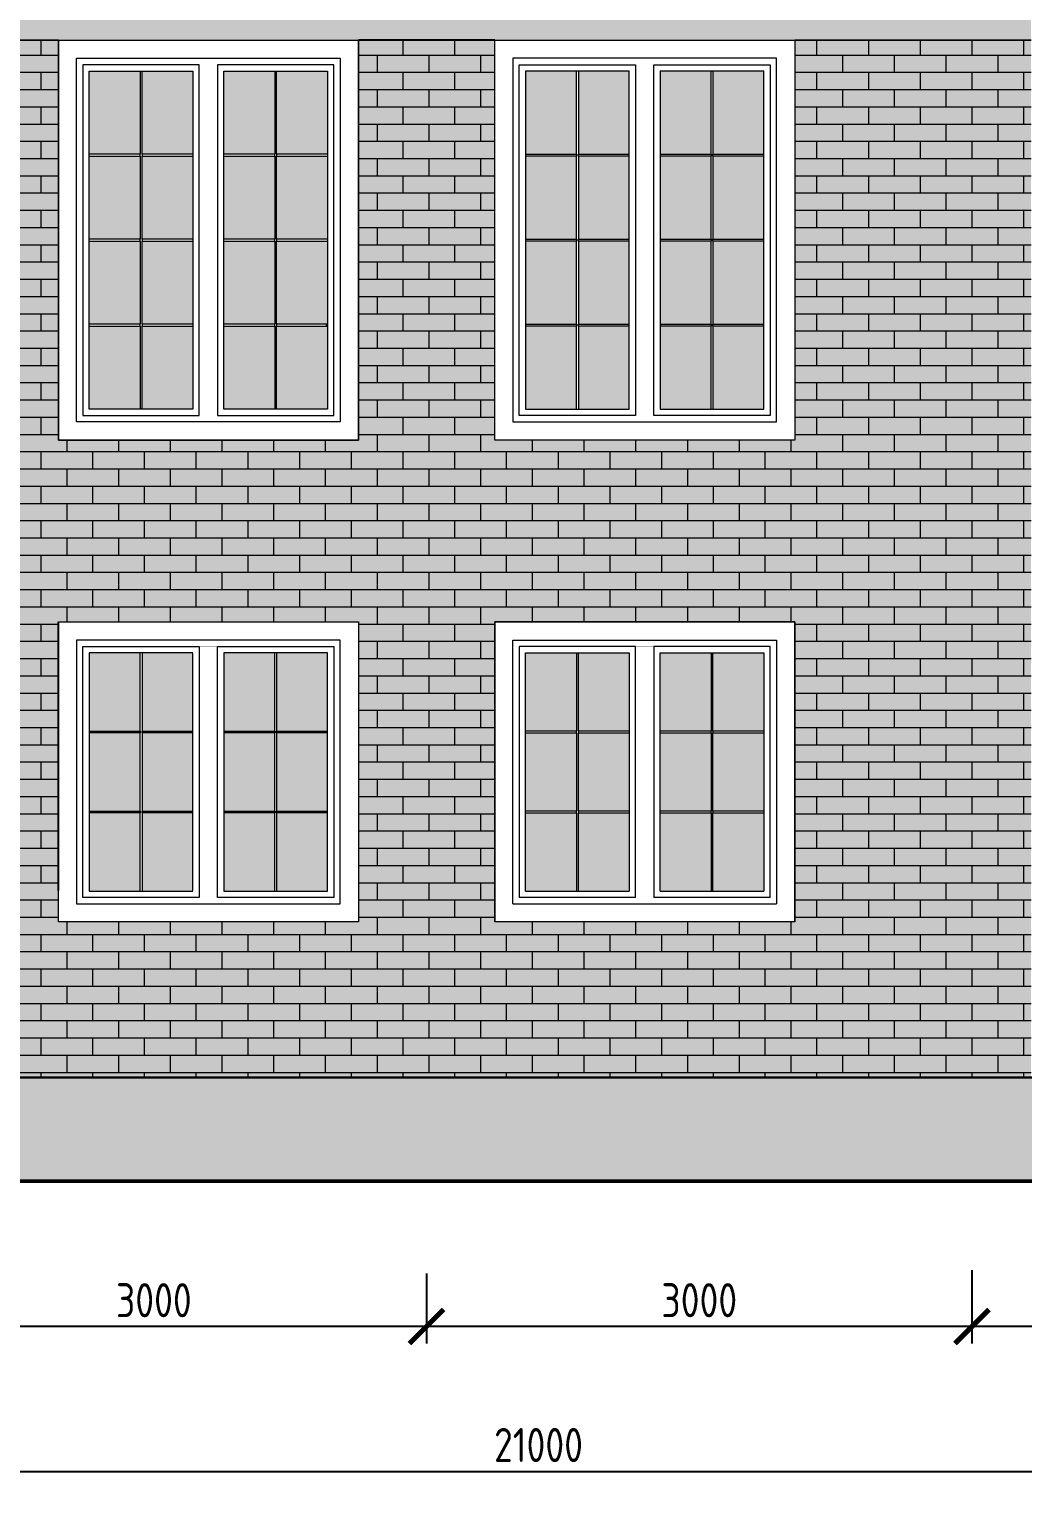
# Model space of a CAD drawing. Header units: millimetres. Extents: x -56498 to 234605, y -296269 to -29969.
# Drawn here: x 212299 to 217763, y -197320 to -189282 of the extents above; entities that cross this region are included whole.
import ezdxf

# ---------------------------------------------------------------- set-up
doc = ezdxf.new("R2010")
doc.units = ezdxf.units.MM
doc.header["$LTSCALE"] = 100
doc.header["$PDMODE"] = 35
for name, color, linetype, lineweight in [('0.3', 7, 'Continuous', 30), ('0.5', 7, 'Continuous', 50), ('Розміри 0.09', 5, 'Continuous', 9), ('Тонкі 0.18', 142, 'Continuous', 18), ('Штрихування 0.09', 253, 'Continuous', 9)]:
    doc.layers.add(name, color=color, linetype=linetype, lineweight=lineweight)
doc.styles.add('GOST 2.304', font='CS_Gost2304.shx')
doc.dimstyles.new('SPDS', dxfattribs={"dimscale": 100, "dimtxt": 2.5, "dimasz": 2.5, "dimexe": 1.25, "dimexo": 0.625, "dimtad": 1, "dimrnd": 0.001, "dimtxsty": 'GOST 2.304', "dimblk": 'ARCHTICK', "dimcen": 2.5, "dimdle": 2, "dimadec": 0, "dimazin": 2, "dimtfac": 0.75, "dimtmove": 1, "dimatfit": 3, "dimfxl": 0, "dimtolj": 1, "dimarcsym": 0})

# ---------------------------------------------------------------- blocks, each defined once
blk = doc.blocks.new('_ArchTick')
at = {"color": 0, "linetype": 'ByBlock', "const_width": 0.15}
blk.add_lwpolyline([(-0.5, -0.5), (0.5, 0.5)], dxfattribs=at)
blk = doc.blocks.new('*D323')
at = {"layer": 'Defpoints', "color": 0, "transparency": 16777216}
for p in [(223884.2, -195860.6), (217484.2, -196059.8), (217484.2, -196416.6)]:
    blk.add_point(p, dxfattribs=at)
at = {"layer": 'Розміри 0.09', "color": 0, "lineweight": -2, "transparency": 16777216}
for p, q in [((223884.2, -195907.5), (223884.2, -196510.3)), ((217484.2, -196106.7), (217484.2, -196510.3)), ((224034.2, -196416.6), (217334.2, -196416.6))]:
    blk.add_line(p, q, dxfattribs=at)
at = {"layer": 'Розміри 0.09', "color": 0, "lineweight": -2, "transparency": 16777216, "xscale": 187.5, "yscale": 187.5, "zscale": 187.5, "rotation": 180}
blk.add_blockref('_ArchTick', (217484.2, -196416.6), dxfattribs=at)
at = {"layer": 'Розміри 0.09', "color": 0, "lineweight": -2, "transparency": 16777216, "xscale": 187.5, "yscale": 187.5, "zscale": 187.5}
blk.add_blockref('_ArchTick', (223884.2, -196416.6), dxfattribs=at)
at = {"layer": 'Розміри 0.09', "color": 0, "transparency": 16777216, "insert": (220684.2, -196270.5), "char_height": 187.5, "attachment_point": 5, "style": 'GOST 2.304'}
blk.add_mtext('\\A1;6400', dxfattribs=at)
blk = doc.blocks.new('*D324')
at = {"layer": 'Defpoints', "color": 0, "transparency": 16777216}
for p in [(217484.2, -196059.8), (214484.2, -196078.8), (214484.2, -196416.6)]:
    blk.add_point(p, dxfattribs=at)
at = {"layer": 'Розміри 0.09', "color": 0, "lineweight": -2, "transparency": 16777216}
for p, q in [((214484.2, -196125.7), (214484.2, -196510.3)), ((217484.2, -196106.7), (217484.2, -196510.3)), ((217634.2, -196416.6), (214334.2, -196416.6))]:
    blk.add_line(p, q, dxfattribs=at)
at = {"layer": 'Розміри 0.09', "color": 0, "lineweight": -2, "transparency": 16777216, "xscale": 187.5, "yscale": 187.5, "zscale": 187.5, "rotation": 180}
blk.add_blockref('_ArchTick', (214484.2, -196416.6), dxfattribs=at)
at = {"layer": 'Розміри 0.09', "color": 0, "lineweight": -2, "transparency": 16777216, "xscale": 187.5, "yscale": 187.5, "zscale": 187.5}
blk.add_blockref('_ArchTick', (217484.2, -196416.6), dxfattribs=at)
at = {"layer": 'Розміри 0.09', "color": 0, "transparency": 16777216, "insert": (215984.2, -196272.1), "char_height": 187.5, "attachment_point": 5, "style": 'GOST 2.304'}
blk.add_mtext('\\A1;3000', dxfattribs=at)
blk = doc.blocks.new('*D325')
at = {"layer": 'Defpoints', "color": 0, "transparency": 16777216}
for p in [(211484.2, -196059.8), (214484.2, -196078.8), (211484.2, -196416.6)]:
    blk.add_point(p, dxfattribs=at)
at = {"layer": 'Розміри 0.09', "color": 0, "lineweight": -2, "transparency": 16777216}
for p, q in [((211484.2, -196106.7), (211484.2, -196510.3)), ((214484.2, -196125.7), (214484.2, -196510.3)), ((214634.2, -196416.6), (211334.2, -196416.6))]:
    blk.add_line(p, q, dxfattribs=at)
at = {"layer": 'Розміри 0.09', "color": 0, "lineweight": -2, "transparency": 16777216, "xscale": 187.5, "yscale": 187.5, "zscale": 187.5, "rotation": 180}
blk.add_blockref('_ArchTick', (211484.2, -196416.6), dxfattribs=at)
at = {"layer": 'Розміри 0.09', "color": 0, "lineweight": -2, "transparency": 16777216, "xscale": 187.5, "yscale": 187.5, "zscale": 187.5}
blk.add_blockref('_ArchTick', (214484.2, -196416.6), dxfattribs=at)
at = {"layer": 'Розміри 0.09', "color": 0, "transparency": 16777216, "insert": (212984.2, -196272.1), "char_height": 187.5, "attachment_point": 5, "style": 'GOST 2.304'}
blk.add_mtext('\\A1;3000', dxfattribs=at)
blk = doc.blocks.new('*D328')
at = {"layer": 'Defpoints', "color": 0, "transparency": 16777216}
for p in [(203984.2, -196416.6), (224984.2, -196416.6), (203984.2, -197216.6)]:
    blk.add_point(p, dxfattribs=at)
at = {"layer": 'Розміри 0.09', "color": 0, "lineweight": -2, "transparency": 16777216}
for p, q in [((203984.2, -196463.5), (203984.2, -197310.3)), ((224984.2, -196463.5), (224984.2, -197310.3)), ((225134.2, -197216.6), (203834.2, -197216.6))]:
    blk.add_line(p, q, dxfattribs=at)
at = {"layer": 'Розміри 0.09', "color": 0, "lineweight": -2, "transparency": 16777216, "xscale": 187.5, "yscale": 187.5, "zscale": 187.5, "rotation": 180}
blk.add_blockref('_ArchTick', (203984.2, -197216.6), dxfattribs=at)
at = {"layer": 'Розміри 0.09', "color": 0, "lineweight": -2, "transparency": 16777216, "xscale": 187.5, "yscale": 187.5, "zscale": 187.5}
blk.add_blockref('_ArchTick', (224984.2, -197216.6), dxfattribs=at)
at = {"layer": 'Розміри 0.09', "color": 0, "transparency": 16777216, "insert": (215100, -197068.7), "char_height": 187.5, "attachment_point": 5, "style": 'GOST 2.304'}
blk.add_mtext('\\A1;21000', dxfattribs=at)

msp = doc.modelspace()

# ---------------------------------------------------------------- hatches: boundary and pattern name
at = {"layer": 'Тонкі 0.18', "ltscale": 0.75, "true_color": 0xf4ebd8}
h = msp.add_hatch(color=254, dxfattribs=at)
h.paths.add_polyline_path([(217689.124, -188401.829), (217364.445, -188766.652), (217689.124, -189131.4)])
h.paths.add_polyline_path([(217608.836, -188311.636), (216959.478, -188311.636), (217284.157, -188676.384)])
h.paths.add_polyline_path([(216879.115, -188401.829), (216879.115, -189131.4), (217203.794, -188766.652)])
h.paths.add_polyline_path([(217284.157, -188856.845), (216959.478, -189221.593), (217608.836, -189221.593)])
h.paths.add_polyline_path([(216759.133, -188311.636), (216029.111, -188311.636), (216029.111, -189221.593), (216759.133, -189221.593)])
h.paths.add_polyline_path([(215909.129, -188391.024), (215475.799, -188766.652), (215909.129, -189142.205)])
h.paths.add_polyline_path([(215384.18, -188846.04), (214950.775, -189221.593), (215817.511, -189221.593)])
h.paths.add_polyline_path([(214859.156, -188391.024), (214859.156, -189142.205), (215292.562, -188766.652)])
h.paths.add_polyline_path([(215817.511, -188311.636), (214950.775, -188311.636), (215384.18, -188687.189)])
h.paths.add_polyline_path([(214739.174, -188311.636), (214229.158, -188311.636), (214229.158, -189221.593), (214739.174, -189221.593)])
h.paths.add_polyline_path([(214109.176, -188391.024), (213675.77, -188766.652), (214109.176, -189142.205)])
h.paths.add_polyline_path([(214017.557, -188311.636), (213150.746, -188311.636), (213584.152, -188687.189)])
h.paths.add_polyline_path([(213492.533, -188766.652), (213059.127, -188391.024), (213059.127, -189142.205)])
h.paths.add_polyline_path([(213584.152, -188846.04), (213150.746, -189221.593), (214017.557, -189221.593)])
h.paths.add_polyline_path([(212939.146, -188311.636), (212209.124, -188311.636), (212209.124, -189221.593), (212939.146, -189221.593)])
h.paths.add_polyline_path([(212089.142, -188401.829), (211764.463, -188766.652), (212089.142, -189131.4)])
h.paths.add_polyline_path([(212008.854, -188311.636), (211359.496, -188311.636), (211684.175, -188676.384)])
h.paths.add_polyline_path([(211279.133, -188401.829), (211279.133, -189131.4), (211603.812, -188766.652)])
h.paths.add_polyline_path([(211684.175, -188856.845), (211359.496, -189221.593), (212008.854, -189221.593)])
h.paths.add_polyline_path([(214859.156, -189341.65), (214109.176, -189341.65), (214109.176, -190441.634), (214859.156, -190441.634)])
h.paths.add_polyline_path([(214859.156, -190441.634), (214109.176, -190441.634), (214109.176, -191541.619), (212459.143, -191541.619), (212459.143, -190441.634), (211159.151, -190441.634), (211159.151, -193366.634), (212459.143, -193366.634), (212459.143, -192541.618), (214109.176, -192541.618), (214109.176, -193366.634), (214859.156, -193366.634), (214859.156, -192541.618), (216509.114, -192541.618), (216509.114, -193366.634), (217809.181, -193366.634), (217809.181, -190441.634), (216509.114, -190441.634), (216509.114, -191541.619), (214859.156, -191541.619)])
h.paths.add_polyline_path([(217809.181, -189341.65), (216509.114, -189341.65), (216509.114, -190441.634), (217809.181, -190441.634)])
h.paths.add_polyline_path([(212459.143, -189341.65), (211159.151, -189341.65), (211159.151, -190441.634), (212459.143, -190441.634)])
h.paths.add_polyline_path([(217809.181, -193366.634), (216509.114, -193366.634), (216509.114, -194191.651), (214859.156, -194191.651), (214859.156, -193366.634), (214109.176, -193366.634), (214109.176, -194191.576), (214109.176, -194191.651), (212459.143, -194191.651), (212459.143, -193366.634), (211159.151, -193366.634), (211159.151, -195046.592), (217809.181, -195046.592)])
at = {"layer": 'Штрихування 0.09', "true_color": 0xa64517}
h = msp.add_hatch(color=34, dxfattribs=at)
h.paths.add_polyline_path([(214229.158, -188311.636), (214109.176, -188311.636), (214109.176, -189221.593), (214229.158, -189221.593)])
h.paths.add_polyline_path([(215909.129, -188391.024), (215909.129, -188311.636), (215817.511, -188311.636), (215384.18, -188687.189), (214950.775, -188311.636), (214859.156, -188311.636), (214859.156, -188391.024), (215292.562, -188766.652), (214859.156, -189142.205), (214859.156, -189221.593), (214950.775, -189221.593), (215384.18, -188846.04), (215817.511, -189221.593), (215909.129, -189221.593), (215909.129, -189142.205), (215475.799, -188766.652)])
h.paths.add_polyline_path([(217689.124, -188401.829), (217689.124, -188311.636), (217608.836, -188311.636), (217284.157, -188676.384), (216959.478, -188311.636), (216879.115, -188311.636), (216879.115, -188401.829), (217203.794, -188766.652), (216879.115, -189131.4), (216879.115, -189221.593), (216959.478, -189221.593), (217284.157, -188856.845), (217608.836, -189221.593), (217689.124, -189221.593), (217689.124, -189131.4), (217364.445, -188766.652)])
h.paths.add_polyline_path([(213059.127, -188391.024), (213059.127, -188311.636), (212939.146, -188311.636), (212939.146, -189221.593), (213059.127, -189221.593)])
h.paths.add_polyline_path([(212209.124, -188311.636), (212089.142, -188311.636), (212089.142, -189221.593), (212209.124, -189221.593)])
h.paths.add_polyline_path([(211279.133, -188311.636), (211159.151, -188311.636), (211159.151, -189221.593), (211279.133, -189221.593)])
h.paths.add_polyline_path([(214109.176, -188391.024), (214109.176, -188311.636), (214017.557, -188311.636), (213584.152, -188687.189), (213150.746, -188311.636), (213059.127, -188311.636), (213059.127, -188391.024), (213492.533, -188766.652), (213059.127, -189142.205), (213059.127, -189221.593), (213150.746, -189221.593), (213584.152, -188846.04), (214017.557, -189221.593), (214109.176, -189221.593), (214109.176, -189142.205), (213675.77, -188766.652)])
h.paths.add_polyline_path([(212089.142, -188401.829), (212089.142, -188311.636), (212008.854, -188311.636), (211684.175, -188676.384), (211359.496, -188311.636), (211279.133, -188311.636), (211279.133, -188401.829), (211603.812, -188766.652), (211279.133, -189131.4), (211279.133, -189221.593), (211359.496, -189221.593), (211684.175, -188856.845), (212008.854, -189221.593), (212089.142, -189221.593), (212089.142, -189131.4), (211764.463, -188766.652)])
h.paths.add_polyline_path([(217809.106, -189221.593), (211159.151, -189221.593), (211159.151, -189341.65), (217809.106, -189341.65)])
h.paths.add_polyline_path([(214859.156, -188391.024), (214859.156, -188311.636), (214739.174, -188311.636), (214739.174, -189221.593), (214859.156, -189221.593)])
h.paths.add_polyline_path([(216029.111, -188311.636), (215909.129, -188311.636), (215909.129, -189221.593), (216029.111, -189221.593)])
h.paths.add_polyline_path([(216879.115, -188401.829), (216879.115, -188311.636), (216759.133, -188311.636), (216759.133, -189221.593), (216879.115, -189221.593)])
h.paths.add_polyline_path([(217809.181, -188311.636), (217689.124, -188311.636), (217689.124, -189131.4), (217689.124, -189221.593), (217809.181, -189221.593)])
h.paths.add_polyline_path([(211159.151, -188298.58), (211250.433, -188191.654), (217717.863, -188191.654), (217809.181, -188298.58), (217809.181, -188311.636), (211159.151, -188311.636)])
at = {"layer": 'Штрихування 0.09', "ltscale": 0.75}
h = msp.add_hatch(dxfattribs=at)
h.set_pattern_fill('AR-BRSTD', color=256, scale=1.4, style=0)
h.set_pattern_definition([(0, (0, -59400), (0, 94.83852), []), (90, (0, -59400), (-142.24, 94.83852), [94.83852, -94.83852])])
h.paths.add_polyline_path([(217689.124, -188401.829), (217364.445, -188766.652), (217689.124, -189131.4)])
h.paths.add_polyline_path([(217608.836, -188311.636), (216959.478, -188311.636), (217284.157, -188676.384)])
h.paths.add_polyline_path([(216879.115, -188401.829), (216879.115, -189131.4), (217203.794, -188766.652)])
h.paths.add_polyline_path([(217284.157, -188856.845), (216959.478, -189221.593), (217608.836, -189221.593)])
h.paths.add_polyline_path([(216759.133, -188311.636), (216029.111, -188311.636), (216029.111, -189221.593), (216759.133, -189221.593)])
h.paths.add_polyline_path([(215909.129, -188391.024), (215475.799, -188766.652), (215909.129, -189142.205)])
h.paths.add_polyline_path([(215384.18, -188846.04), (214950.775, -189221.593), (215817.511, -189221.593)])
h.paths.add_polyline_path([(214859.156, -188391.024), (214859.156, -189142.205), (215292.562, -188766.652)])
h.paths.add_polyline_path([(215817.511, -188311.636), (214950.775, -188311.636), (215384.18, -188687.189)])
h.paths.add_polyline_path([(214739.174, -188311.636), (214229.158, -188311.636), (214229.158, -189221.593), (214739.174, -189221.593)])
h.paths.add_polyline_path([(214109.176, -188391.024), (213675.77, -188766.652), (214109.176, -189142.205)])
h.paths.add_polyline_path([(214017.557, -188311.636), (213150.746, -188311.636), (213584.152, -188687.189)])
h.paths.add_polyline_path([(213492.533, -188766.652), (213059.127, -188391.024), (213059.127, -189142.205)])
h.paths.add_polyline_path([(213584.152, -188846.04), (213150.746, -189221.593), (214017.557, -189221.593)])
h.paths.add_polyline_path([(212939.146, -188311.636), (212209.124, -188311.636), (212209.124, -189221.593), (212939.146, -189221.593)])
h.paths.add_polyline_path([(212089.142, -188401.829), (211764.463, -188766.652), (212089.142, -189131.4)])
h.paths.add_polyline_path([(212008.854, -188311.636), (211359.496, -188311.636), (211684.175, -188676.384)])
h.paths.add_polyline_path([(211279.133, -188401.829), (211279.133, -189131.4), (211603.812, -188766.652)])
h.paths.add_polyline_path([(211684.175, -188856.845), (211359.496, -189221.593), (212008.854, -189221.593)])
h.paths.add_polyline_path([(214859.156, -189341.65), (214109.176, -189341.65), (214109.176, -190441.634), (214859.156, -190441.634)])
h.paths.add_polyline_path([(214859.156, -190441.634), (214109.176, -190441.634), (214109.176, -191541.619), (212459.143, -191541.619), (212459.143, -190441.634), (211159.151, -190441.634), (211159.151, -193366.634), (212459.143, -193366.634), (212459.143, -192541.618), (214109.176, -192541.618), (214109.176, -193366.634), (214859.156, -193366.634), (214859.156, -192541.618), (216509.114, -192541.618), (216509.114, -193366.634), (217809.181, -193366.634), (217809.181, -190441.634), (216509.114, -190441.634), (216509.114, -191541.619), (214859.156, -191541.619)])
h.paths.add_polyline_path([(217809.181, -189341.65), (216509.114, -189341.65), (216509.114, -190441.634), (217809.181, -190441.634)])
h.paths.add_polyline_path([(212459.143, -189341.65), (211159.151, -189341.65), (211159.151, -190441.634), (212459.143, -190441.634)])
h.paths.add_polyline_path([(217809.181, -193366.634), (216509.114, -193366.634), (216509.114, -194191.651), (214859.156, -194191.651), (214859.156, -193366.634), (214109.176, -193366.634), (214109.176, -194191.576), (214109.176, -194191.651), (212459.143, -194191.651), (212459.143, -193366.634), (211159.151, -193366.634), (211159.151, -195046.592), (217809.181, -195046.592)])
at = {"layer": 'Штрихування 0.09'}
h = msp.add_hatch(color=7, dxfattribs=at)
h.set_gradient(color1=(209, 255, 255), color2=(250, 255, 255), one_color=1, tint=0.99, name='CYLINDER')
h.paths.add_polyline_path([(213939.145, -189511.605), (213659.187, -189511.605), (213659.187, -189969.097), (213939.145, -189969.097)])
h.paths.add_polyline_path([(213649.132, -189511.605), (213369.175, -189511.605), (213369.175, -189969.097), (213649.132, -189969.097)])
h.paths.add_polyline_path([(213649.132, -189979.152), (213369.175, -189979.152), (213369.175, -190436.644), (213649.132, -190436.644)])
h.paths.add_polyline_path([(213939.145, -189979.152), (213659.187, -189979.152), (213659.187, -190436.644), (213939.145, -190436.644)])
h.paths.add_polyline_path([(213939.145, -190446.624), (213659.187, -190446.624), (213659.187, -190904.116), (213939.145, -190904.116)])
h.paths.add_polyline_path([(213649.132, -190446.624), (213369.175, -190446.624), (213369.175, -190904.116), (213649.132, -190904.116)])
h.paths.add_polyline_path([(213649.132, -190914.096), (213369.175, -190914.096), (213369.175, -191371.588), (213649.132, -191371.588)])
h.paths.add_polyline_path([(213939.145, -190914.096), (213659.187, -190914.096), (213659.187, -191371.588), (213939.145, -191371.588)])
h.paths.add_polyline_path([(213199.144, -190914.096), (212919.186, -190914.096), (212919.186, -191371.588), (213199.144, -191371.588)])
h.paths.add_polyline_path([(212909.131, -190914.096), (212629.173, -190914.096), (212629.173, -191371.588), (212909.131, -191371.588)])
h.paths.add_polyline_path([(212909.131, -190446.624), (212629.173, -190446.624), (212629.173, -190904.116), (212909.131, -190904.116)])
h.paths.add_polyline_path([(213199.144, -190446.624), (212919.186, -190446.624), (212919.186, -190904.116), (213199.144, -190904.116)])
h.paths.add_polyline_path([(213199.144, -189979.152), (212919.186, -189979.152), (212919.186, -190436.644), (213199.144, -190436.644)])
h.paths.add_polyline_path([(212909.131, -189979.152), (212629.173, -189979.152), (212629.173, -190436.644), (212909.131, -190436.644)])
h.paths.add_polyline_path([(212909.131, -189511.605), (212629.173, -189511.605), (212629.173, -189969.097), (212909.131, -189969.097)])
h.paths.add_polyline_path([(213199.144, -189511.605), (212919.186, -189511.605), (212919.186, -189969.097), (213199.144, -189969.097)])
for points in [[(213234.186, -189476.639), (213234.186, -189476.939), (213334.133, -189476.939), (213334.133, -189476.639), (213234.186, -189476.639)], [(215734.146, -189476.639), (215634.124, -189476.639), (215634.124, -189476.939), (215734.146, -189476.939), (215734.146, -189476.639)], [(213929.165, -190904.116), (213929.165, -190914.096), (213939.145, -190914.096), (213939.145, -190904.116), (213929.165, -190904.116)], [(213234.186, -192676.607), (213234.186, -192676.982), (213334.133, -192676.982), (213334.133, -192676.607), (213234.186, -192676.607)], [(215734.146, -192676.607), (215634.124, -192676.607), (215634.124, -192676.982), (215734.146, -192676.982), (215734.146, -192676.607)]]:
    msp.add_hatch(color=256, dxfattribs=at).paths.add_polyline_path(points, flags=0)
h = msp.add_hatch(color=7, dxfattribs=at)
h.set_gradient(color1=(209, 255, 255), color2=(250, 255, 255), one_color=1, tint=0.99, name='CYLINDER')
h.paths.add_polyline_path([(216339.159, -189511.605), (216059.201, -189511.605), (216059.201, -189969.097), (216339.159, -189969.097)])
h.paths.add_polyline_path([(216049.146, -189511.605), (215769.188, -189511.605), (215769.188, -189969.097), (216049.146, -189969.097)])
h.paths.add_polyline_path([(216049.146, -189979.152), (215769.188, -189979.152), (215769.188, -190436.644), (216049.146, -190436.644)])
h.paths.add_polyline_path([(216339.159, -189979.152), (216059.201, -189979.152), (216059.201, -190436.644), (216339.159, -190436.644)])
h.paths.add_polyline_path([(216339.159, -190446.624), (216059.201, -190446.624), (216059.201, -190904.116), (216339.159, -190904.116)])
h.paths.add_polyline_path([(216049.146, -190446.624), (215769.188, -190446.624), (215769.188, -190904.116), (216049.146, -190904.116)])
h.paths.add_polyline_path([(216049.146, -190914.096), (215769.188, -190914.096), (215769.188, -191371.588), (216049.146, -191371.588)])
h.paths.add_polyline_path([(216339.159, -190914.096), (216059.201, -190914.096), (216059.201, -191371.588), (216339.159, -191371.588)])
h.paths.add_polyline_path([(215599.157, -190914.096), (215319.2, -190914.096), (215319.2, -191371.588), (215599.157, -191371.588)])
h.paths.add_polyline_path([(215309.145, -190914.096), (215029.187, -190914.096), (215029.187, -191371.588), (215309.145, -191371.588)])
h.paths.add_polyline_path([(215309.145, -190446.624), (215029.187, -190446.624), (215029.187, -190904.116), (215309.145, -190904.116)])
h.paths.add_polyline_path([(215599.157, -190446.624), (215319.2, -190446.624), (215319.2, -190904.116), (215599.157, -190904.116)])
h.paths.add_polyline_path([(215599.157, -189979.152), (215319.2, -189979.152), (215319.2, -190436.644), (215599.157, -190436.644)])
h.paths.add_polyline_path([(215309.145, -189979.152), (215029.187, -189979.152), (215029.187, -190436.644), (215309.145, -190436.644)])
h.paths.add_polyline_path([(215309.145, -189511.605), (215029.187, -189511.605), (215029.187, -189969.097), (215309.145, -189969.097)])
h.paths.add_polyline_path([(215599.157, -189511.605), (215319.2, -189511.605), (215319.2, -189969.097), (215599.157, -189969.097)])
h = msp.add_hatch(color=7, dxfattribs=at)
h.set_gradient(color1=(209, 255, 255), color2=(250, 255, 255), one_color=1, tint=0.99)
h.paths.add_polyline_path([(213939.145, -192711.649), (213659.112, -192711.649), (213659.112, -193141.603), (213939.145, -193141.603)])
h.paths.add_polyline_path([(213649.132, -192711.649), (213369.175, -192711.649), (213369.175, -193141.603), (213649.132, -193141.603)])
h.paths.add_polyline_path([(213649.132, -193151.582), (213369.175, -193151.582), (213369.175, -193581.611), (213649.132, -193581.611)])
h.paths.add_polyline_path([(213939.145, -193151.582), (213659.112, -193151.582), (213659.112, -193581.611), (213939.145, -193581.611)])
h.paths.add_polyline_path([(213939.145, -193591.591), (213659.112, -193591.591), (213659.112, -194021.62), (213939.145, -194021.62)])
h.paths.add_polyline_path([(213649.132, -193591.591), (213369.175, -193591.591), (213369.175, -194021.62), (213649.132, -194021.62)])
h.paths.add_polyline_path([(213199.144, -193591.591), (212919.111, -193591.591), (212919.111, -194021.62), (213199.144, -194021.62)])
h.paths.add_polyline_path([(213199.144, -193151.582), (212919.111, -193151.582), (212919.111, -193581.611), (213199.144, -193581.611)])
h.paths.add_polyline_path([(213199.144, -192711.649), (212919.111, -192711.649), (212919.111, -193141.603), (213199.144, -193141.603)])
h.paths.add_polyline_path([(212909.131, -192711.649), (212629.173, -192711.649), (212629.173, -193141.603), (212909.131, -193141.603)])
h.paths.add_polyline_path([(212909.131, -193151.582), (212629.173, -193151.582), (212629.173, -193581.611), (212909.131, -193581.611)])
h.paths.add_polyline_path([(212909.131, -193591.591), (212629.173, -193591.591), (212629.173, -194021.62), (212909.131, -194021.62)])
h = msp.add_hatch(color=7, dxfattribs=at)
h.set_gradient(color1=(209, 255, 255), color2=(250, 255, 255), one_color=1, tint=0.99)
h.paths.add_polyline_path([(216339.159, -192711.649), (216059.126, -192711.649), (216059.126, -193141.603), (216339.159, -193141.603)])
h.paths.add_polyline_path([(216049.146, -192711.649), (215769.188, -192711.649), (215769.188, -193141.603), (216049.146, -193141.603)])
h.paths.add_polyline_path([(216049.146, -193151.582), (215769.188, -193151.582), (215769.188, -193581.611), (216049.146, -193581.611)])
h.paths.add_polyline_path([(216339.159, -193151.582), (216059.126, -193151.582), (216059.126, -193581.611), (216339.159, -193581.611)])
h.paths.add_polyline_path([(216339.159, -193591.591), (216059.126, -193591.591), (216059.126, -194021.62), (216339.159, -194021.62)])
h.paths.add_polyline_path([(216049.146, -193591.591), (215769.188, -193591.591), (215769.188, -194021.62), (216049.146, -194021.62)])
h.paths.add_polyline_path([(215599.157, -193591.591), (215319.125, -193591.591), (215319.125, -194021.62), (215599.157, -194021.62)])
h.paths.add_polyline_path([(215599.157, -193151.582), (215319.125, -193151.582), (215319.125, -193581.611), (215599.157, -193581.611)])
h.paths.add_polyline_path([(215599.157, -192711.649), (215319.125, -192711.649), (215319.125, -193141.603), (215599.157, -193141.603)])
h.paths.add_polyline_path([(215309.145, -192711.649), (215029.187, -192711.649), (215029.187, -193141.603), (215309.145, -193141.603)])
h.paths.add_polyline_path([(215309.145, -193151.582), (215029.187, -193151.582), (215029.187, -193581.611), (215309.145, -193581.611)])
h.paths.add_polyline_path([(215309.145, -193591.591), (215029.187, -193591.591), (215029.187, -194021.62), (215309.145, -194021.62)])
at = {"layer": 'Штрихування 0.09', "true_color": 0xcfd0cf}
h = msp.add_hatch(color=254, dxfattribs=at)
h.paths.add_polyline_path([(225309.139, -195046.592), (217809.181, -195046.592), (217809.181, -195616.577), (225309.139, -195616.577)])
h.paths.add_polyline_path([(225809.101, -195046.592), (225309.139, -195046.592), (225309.139, -195616.577), (225809.101, -195616.577)])
h.paths.add_polyline_path([(217809.181, -195046.592), (211159.151, -195046.592), (211159.151, -195616.577), (217809.181, -195616.577)])
h.paths.add_polyline_path([(211159.151, -195046.592), (203659.171, -195046.592), (203659.171, -195616.577), (211159.151, -195616.577)])
h.paths.add_polyline_path([(203659.171, -195046.592), (203159.171, -195046.592), (203159.171, -195616.577), (203659.171, -195616.577)])
at = {"layer": 'Штрихування 0.09', "ltscale": 0.75}
h = msp.add_hatch(dxfattribs=at)
h.set_pattern_fill('FLGSTONE', scale=1000, angle=30, style=0, pattern_type=2)
h.set_pattern_definition([(30, (0, -59400), (-500, 866.0254), [200, -800]), (30, (635.5, -58940.7), (-500, 866.0254), [180, -820]), (30, (632.8, -58896.1), (-500, 866.0254), [160, -840]), (30, (171.8, -58977.5), (-500, 866.0254), [120, -40, 80, -760]), (30, (-150, -59140.2), (-500, 866.0254), [60, -840, 60, -40]), (30, (169.1, -58932.9), (-500, 866.0254), [200, -800]), (30, (626.7, -58645.6), (-500, 866.0254), [140, -860]), (30, (131.1, -58747), (-500, 866.0254), [140, -40, 260, -560]), (30, (128.4, -58702.3), (-500, 866.0254), [240, -40, 60, -40, 40, -580]), (30, (-42.9, -58685.7), (-500, 866.0254), [100, -900]), (30, (-62.9, -58651.1), (-500, 866.0254), [120, -880]), (30, (100.3, -58533.8), (-500, 866.0254), [100, -900]), (30, (-256.1, -58716.5), (-500, 866.0254), [100, -900]), (30, (80.3, -58499.1), (-500, 866.0254), [120, -880]), (30, (-310.7, -58701.8), (-500, 866.0254), [120, -880]), (30, (-202.2, -58569.9), (-500, 866.0254), [240, -240, 80, -40, 120, -280]), (30, (-222.2, -58535.2), (-500, 866.0254), [240, -240, 240, -280]), (30, (-480, -58568.6), (-500, 866.0254), [200, -800]), (120, (0, -59400), (-866.0254, -500), [300, -540, 120, -40]), (120, (173.2, -59300), (-866.0254, -500), [160, -600, 200, -40]), (120, (207.8, -59280), (-866.0254, -500), [160, -600, 60, -40, 100, -40]), (120, (134.4, -58952.9), (-866.0254, -500), [60, -940]), (120, (169.1, -58932.9), (-866.0254, -500), [60, -940]), (120, (93.7, -58722.3), (-866.0254, -500), [100, -900]), (120, (128.4, -58702.3), (-866.0254, -500), [100, -900]), (120, (390.3, -59036.1), (-866.0254, -500), [160, -460, 340, -40]), (120, (342.3, -58832.9), (-866.0254, -500), [180, -820]), (120, (376.9, -58812.9), (-866.0254, -500), [180, -820]), (120, (355.7, -59056.1), (-866.0254, -500), [160, -440, 100, -40, 220, -40]), (120, (178.9, -58349.9), (-866.0254, -500), [180, -820]), (120, (193.5, -58295.2), (-866.0254, -500), [160, -840]), (120, (598.2, -58916.1), (-866.0254, -500), [80, -920]), (120, (632.8, -58896.1), (-866.0254, -500), [80, -340, 280, -300]), (120, (457.5, -58512.3), (-866.0254, -500), [280, -720]), (120, (592.1, -58665.6), (-866.0254, -500), [160, -840]), (120, (626.7, -58645.6), (-866.0254, -500), [160, -840]), (120, (771.4, -58816.1), (-866.0254, -500), [180, -560, 220, -40]), (75, (-300, -58880.4), (-500, 866.0253), [169.7056, -1244.508]), (75, (-118.04, -59075.55), (-500, 866.0253), [169.7056, -1244.508]), (75, (-73.4, -59072.9), (-500, 866.0253), [169.7056, -1244.508]), (75, (90.5, -59116.8), (-500, 866.0253), [169.7056, -1244.508]), (75, (127.85, -59141.44), (-500, 866.0253), [169.7056, -1244.058]), (75, (568.9, -59025.36), (-500, 866.0253), [113.137, -1301.0765]), (75, (592.8, -58826.8), (-500, 866.0253), [141.4213, -1272.7922]), (75, (555.5, -58802.15), (-500, 866.0253), [141.4213, -1272.7922]), (75, (492.1, -58492.35), (-500, 866.0253), [254.5584, -1159.655]), (75, (546.74, -58507), (-500, 866.0253), [84.853, -1329.3607]), (75, (613.54, -59022.7), (-500, 866.0253), [84.853, -1329.3607]), (75, (78.4, -58615.74), (-500, 866.0253), [84.853, -1329.3607]), (75, (41.05, -58591.1), (-500, 866.0253), [56.5685, -1357.645]), (165, (-87.5, -58688.4), (-866.0253, -500), [84.853, -1329.3607]), (165, (-62.9, -58651.1), (-866.0253, -500), [113.137, -1301.0765]), (345, (421.4, -58209.86), (866.0253, 500), [141.4213, -1272.7922]), (345, (-73.4, -59072.9), (866.0253, 500), [169.7056, -1244.508]), (345, (-98.04, -59110.2), (866.0253, 500), [197.9898, -1216.2237]), (345, (-420, -58672.54), (866.0253, 500), [113.137, -1301.0765]), (236.56505, (355.7, -59056.08), (-866.0254, -500), [268.33, -1967.738]), (236.56505, (375.7, -59090.7), (-866.0254, -500), [268.33, -1967.738]), (183.43495, (101.77, -58856.27), (-866.0254, -500), [134.16, -44.72, 223.61, -1833.578]), (183.43495, (104.45, -58900.9), (-866.0254, -500), [134.16, -44.72, 223.61, -1833.578]), (183.43495, (588.9, -59060), (-866.0254, -500), [178.8854, -2057.1826]), (183.43495, (568.9, -59025.36), (-866.0254, -500), [178.8854, -2057.1826]), (183.43495, (558.2, -58846.8), (-866.0254, -500), [178.8854, -2057.1826]), (183.43495, (555.5, -58802.15), (-866.0254, -500), [178.8854, -2057.1826]), (93.43495, (-76.8, -58867), (-500, 866.0254), [178.8854, -2057.1826]), (93.43495, (-32.15, -58864.3), (-500, 866.0254), [178.8854, -2057.1826]), (93.43495, (221.58, -58463.8), (-500, 866.0254), [134.16, -2101.908]), (93.43495, (139.1, -58880.9), (-500, 866.0254), [134.16, -2101.908]), (93.43495, (101.77, -58856.27), (-500, 866.0254), [134.16, -2101.908]), (93.43495, (184.26, -58439.14), (-500, 866.0254), [89.4427, -2146.6253]), (326.56505, (186.94, -58483.8), (500, -866.0254), [178.8854, -2057.1826]), (326.56505, (221.58, -58463.8), (500, -866.0254), [178.8854, -2057.1826])])
h.paths.add_polyline_path([(225309.139, -195046.592), (217809.181, -195046.592), (217809.181, -195616.577), (225309.139, -195616.577)])
h.paths.add_polyline_path([(225809.101, -195046.592), (225309.139, -195046.592), (225309.139, -195616.577), (225809.101, -195616.577)])
h.paths.add_polyline_path([(217809.181, -195046.592), (211159.151, -195046.592), (211159.151, -195616.577), (217809.181, -195616.577)])
h.paths.add_polyline_path([(211159.151, -195046.592), (203659.171, -195046.592), (203659.171, -195616.577), (211159.151, -195616.577)])
h.paths.add_polyline_path([(203659.171, -195046.592), (203159.171, -195046.592), (203159.171, -195616.577), (203659.171, -195616.577)])

# ---------------------------------------------------------------- linework, layer by layer
for p, q in [((214734.147, -189341.65), (214109.176, -189341.65)), ((214859.156, -189341.65), (214734.147, -189341.65)), ((212459.143, -194019.519), (212459.143, -192541.618))]:
    msp.add_line(p, q)
at = {"layer": '0.3'}
msp.add_line((203159.171, -195046.592), (225809.101, -195046.592), dxfattribs=at)
at = {"layer": '0.5'}
msp.add_line((200259.171, -195616.577), (228709.101, -195616.577), dxfattribs=at)
at = {"layer": 'Тонкі 0.18'}
for p, q in [((212459.143, -189341.65), (211159.151, -189341.65)), ((211159.151, -189341.65), (217809.181, -189341.65)), ((212459.143, -191541.619), (212459.143, -189341.65)), ((212459.143, -189341.65), (212459.143, -191541.619)), ((214109.176, -189341.65), (214109.176, -191541.619)), ((214109.176, -191541.619), (214109.176, -189341.65)), ((214859.156, -191541.619), (214859.156, -189341.65)), ((214859.156, -191541.619), (214859.156, -189341.65)), ((217809.181, -189341.65), (216509.114, -189341.65)), ((216509.114, -189341.65), (216509.114, -191541.619)), ((216509.114, -189341.65), (216509.114, -191541.619)), ((212559.165, -191441.596), (212559.165, -189441.597)), ((212559.165, -189441.597), (214009.153, -189441.597)), ((214009.153, -189441.597), (214009.153, -191441.596)), ((214959.179, -189441.597), (214959.179, -191441.596)), ((216409.167, -189441.597), (214959.179, -189441.597)), ((216409.167, -191441.596), (216409.167, -189441.597)), ((214009.153, -191441.596), (212559.165, -191441.596)), ((214959.179, -191441.596), (216409.167, -191441.596)), ((214109.176, -191541.619), (212459.143, -191541.619)), ((212459.143, -191541.619), (214109.176, -191541.619)), ((216509.114, -191541.619), (214859.156, -191541.619)), ((216509.114, -191541.619), (214859.156, -191541.619)), ((212459.143, -192541.618), (214109.176, -192541.618)), ((212459.143, -194191.651), (212459.143, -192541.618)), ((212459.143, -192541.618), (214109.176, -192541.618)), ((214109.176, -192541.618), (214109.176, -194191.651)), ((214109.176, -192541.618), (214109.176, -194191.576)), ((214859.156, -194191.651), (214859.156, -192541.618)), ((214859.156, -192541.618), (216509.114, -192541.618)), ((214859.156, -192541.618), (214859.156, -194191.576)), ((216509.114, -192541.618), (214859.156, -192541.618)), ((216509.114, -192541.618), (216509.114, -194191.651)), ((216509.114, -194191.651), (216509.114, -192541.618)), ((212559.165, -192641.64), (212559.165, -194091.628)), ((214009.153, -192641.64), (212559.165, -192641.64)), ((214009.153, -194091.628), (214009.153, -192641.64)), ((214959.179, -194091.628), (214959.179, -192641.64)), ((214959.179, -192641.64), (216409.167, -192641.64)), ((216409.167, -192641.64), (216409.167, -194091.628)), ((212559.165, -194091.628), (214009.191, -194091.628)), ((214959.104, -194091.628), (216409.129, -194091.628)), ((214109.176, -194191.651), (212459.143, -194191.651)), ((216509.114, -194191.651), (214859.081, -194191.651))]:
    msp.add_line(p, q, dxfattribs=at)
at = {"layer": 'Штрихування 0.09'}
for p, q in [((212594.132, -189476.639), (212594.132, -191406.629)), ((213234.186, -189476.639), (212594.132, -189476.639)), ((212629.173, -191371.588), (212629.173, -189511.605)), ((212629.173, -189511.605), (213199.144, -189511.605)), ((212909.131, -189511.605), (212909.131, -189969.097)), ((212919.186, -189969.097), (212919.186, -189511.605)), ((213199.144, -189511.605), (213199.144, -191371.588)), ((213234.186, -191406.629), (213234.186, -189476.639)), ((213334.133, -189476.639), (213334.133, -191406.629)), ((213974.187, -189476.639), (213334.133, -189476.639)), ((213369.175, -191371.588), (213369.175, -189511.605)), ((213369.175, -189511.605), (213939.145, -189511.605)), ((213649.132, -189511.605), (213649.132, -189969.097)), ((213659.187, -189969.097), (213659.187, -189511.605)), ((213939.145, -189511.605), (213939.145, -191371.588)), ((213974.187, -191406.629), (213974.187, -189476.639)), ((214994.145, -191406.629), (214994.145, -189476.639)), ((214994.145, -189476.639), (215634.124, -189476.639)), ((215029.187, -189511.605), (215029.187, -191371.588)), ((215599.157, -189511.605), (215029.187, -189511.605)), ((215309.145, -189969.097), (215309.145, -189511.605)), ((215319.125, -189511.605), (215319.125, -189969.097)), ((215599.157, -191371.588), (215599.157, -189511.605)), ((215634.124, -189476.639), (215634.124, -191406.629)), ((215734.146, -191406.629), (215734.146, -189476.639)), ((215734.146, -189476.639), (216374.125, -189476.639)), ((215769.113, -189511.605), (215769.113, -191371.588)), ((216339.159, -189511.605), (215769.113, -189511.605)), ((216049.146, -189969.097), (216049.146, -189511.605)), ((216059.126, -189511.605), (216059.126, -189969.097)), ((216339.159, -191371.588), (216339.159, -189511.605)), ((216374.125, -189476.639), (216374.125, -191406.629)), ((212909.131, -189969.097), (212629.173, -189969.097)), ((212629.173, -189979.152), (212909.131, -189979.152)), ((212909.131, -189979.152), (212909.131, -189969.097)), ((212909.131, -189979.152), (212909.131, -190436.644)), ((213199.144, -189969.097), (212919.186, -189969.097)), ((212919.186, -189969.097), (212919.186, -189979.152)), ((212919.186, -190436.644), (212919.186, -189979.152)), ((212919.186, -189979.152), (213199.144, -189979.152)), ((213649.132, -189969.097), (213369.175, -189969.097)), ((213369.175, -189979.152), (213649.132, -189979.152)), ((213649.132, -189979.152), (213649.132, -189969.097)), ((213649.132, -189979.152), (213649.132, -190436.644)), ((213939.145, -189969.097), (213659.187, -189969.097)), ((213659.187, -189969.097), (213659.187, -189979.152)), ((213659.187, -190436.644), (213659.187, -189979.152)), ((213659.187, -189979.152), (213939.145, -189979.152)), ((215029.187, -189969.097), (215309.145, -189969.097)), ((215309.145, -189979.152), (215029.187, -189979.152)), ((215309.145, -189969.097), (215309.145, -189979.152)), ((215309.145, -190436.644), (215309.145, -189979.152)), ((215319.125, -189979.152), (215319.125, -189969.097)), ((215319.125, -189969.097), (215599.157, -189969.097)), ((215319.125, -189979.152), (215319.125, -190436.644)), ((215599.157, -189979.152), (215319.125, -189979.152)), ((215769.113, -189969.097), (216049.146, -189969.097)), ((216049.146, -189979.152), (215769.113, -189979.152)), ((216049.146, -189969.097), (216049.146, -189979.152)), ((216049.146, -190436.644), (216049.146, -189979.152)), ((216059.126, -189979.152), (216059.126, -189969.097)), ((216059.126, -189969.097), (216339.159, -189969.097)), ((216059.126, -189979.152), (216059.126, -190436.644)), ((216339.159, -189979.152), (216059.126, -189979.152)), ((212909.131, -190436.644), (212629.173, -190436.644)), ((212629.173, -190446.624), (212909.131, -190446.624)), ((212909.131, -190446.624), (212909.131, -190436.644)), ((212909.131, -190446.624), (212909.131, -190904.116)), ((213199.144, -190436.644), (212919.186, -190436.644)), ((212919.186, -190436.644), (212919.186, -190446.624)), ((212919.186, -190904.116), (212919.186, -190446.624)), ((212919.186, -190446.624), (213199.144, -190446.624)), ((213649.132, -190436.644), (213369.175, -190436.644)), ((213369.175, -190446.624), (213649.132, -190446.624)), ((213649.132, -190446.624), (213649.132, -190436.644)), ((213649.132, -190446.624), (213649.132, -190904.116)), ((213939.145, -190436.644), (213659.187, -190436.644)), ((213659.187, -190436.644), (213659.187, -190446.624)), ((213659.187, -190904.116), (213659.187, -190446.624)), ((213659.187, -190446.624), (213939.145, -190446.624)), ((215029.187, -190436.644), (215309.145, -190436.644)), ((215309.145, -190446.624), (215029.187, -190446.624)), ((215309.145, -190436.644), (215309.145, -190446.624)), ((215309.145, -190904.116), (215309.145, -190446.624)), ((215319.125, -190446.624), (215319.125, -190436.644)), ((215319.125, -190436.644), (215599.157, -190436.644)), ((215319.125, -190446.624), (215319.125, -190904.116)), ((215599.157, -190446.624), (215319.125, -190446.624)), ((215769.113, -190436.644), (216049.146, -190436.644)), ((216049.146, -190446.624), (215769.113, -190446.624)), ((216049.146, -190436.644), (216049.146, -190446.624)), ((216049.146, -190904.116), (216049.146, -190446.624)), ((216059.126, -190446.624), (216059.126, -190436.644)), ((216059.126, -190436.644), (216339.159, -190436.644)), ((216059.126, -190446.624), (216059.126, -190904.116)), ((216339.159, -190446.624), (216059.126, -190446.624)), ((212909.131, -190904.116), (212629.173, -190904.116)), ((212629.173, -190914.096), (212909.131, -190914.096)), ((212909.131, -190914.096), (212909.131, -190904.116)), ((212909.131, -190914.096), (212909.131, -191371.588)), ((213199.144, -190904.116), (212919.186, -190904.116)), ((212919.186, -190904.116), (212919.186, -190914.096)), ((212919.186, -191371.588), (212919.186, -190914.096)), ((212919.186, -190914.096), (213199.144, -190914.096)), ((213649.132, -190904.116), (213369.175, -190904.116)), ((213369.175, -190914.096), (213649.132, -190914.096)), ((213649.132, -190914.096), (213649.132, -190904.116)), ((213649.132, -190914.096), (213649.132, -191371.588)), ((213939.145, -190904.116), (213659.187, -190904.116)), ((213659.187, -190904.116), (213659.187, -190914.096)), ((213659.187, -191371.588), (213659.187, -190914.096)), ((213659.187, -190914.096), (213939.145, -190914.096)), ((215029.187, -190904.116), (215309.145, -190904.116)), ((215309.145, -190914.096), (215029.187, -190914.096)), ((215309.145, -190904.116), (215309.145, -190914.096)), ((215309.145, -191371.588), (215309.145, -190914.096)), ((215319.125, -190914.096), (215319.125, -190904.116)), ((215319.125, -190904.116), (215599.157, -190904.116)), ((215319.125, -190914.096), (215319.125, -191371.588)), ((215599.157, -190914.096), (215319.125, -190914.096)), ((215769.113, -190904.116), (216049.146, -190904.116)), ((216049.146, -190914.096), (215769.113, -190914.096)), ((216049.146, -190904.116), (216049.146, -190914.096)), ((216049.146, -191371.588), (216049.146, -190914.096)), ((216059.126, -190914.096), (216059.126, -190904.116)), ((216059.126, -190904.116), (216339.159, -190904.116)), ((216059.126, -190914.096), (216059.126, -191371.588)), ((216339.159, -190914.096), (216059.126, -190914.096)), ((213199.144, -191371.588), (212629.173, -191371.588)), ((213939.145, -191371.588), (213369.175, -191371.588)), ((215029.187, -191371.588), (215599.157, -191371.588)), ((215769.113, -191371.588), (216339.159, -191371.588)), ((212594.132, -191406.629), (213234.186, -191406.629)), ((213334.133, -191406.629), (213974.187, -191406.629)), ((215634.124, -191406.629), (214994.145, -191406.629)), ((216374.125, -191406.629), (215734.146, -191406.629)), ((212594.132, -194056.587), (212594.132, -192676.607)), ((212594.132, -192676.607), (213234.186, -192676.607)), ((213234.186, -192676.607), (213234.186, -194056.587)), ((213334.133, -194056.587), (213334.133, -192676.607)), ((213334.133, -192676.607), (213974.187, -192676.607)), ((213974.187, -192676.607), (213974.187, -194056.587)), ((214994.145, -192676.607), (214994.145, -194056.587)), ((215634.124, -192676.607), (214994.145, -192676.607)), ((215634.124, -194056.587), (215634.124, -192676.607)), ((215734.146, -192676.607), (215734.146, -194056.587)), ((216374.125, -192676.607), (215734.146, -192676.607)), ((216374.125, -194056.587), (216374.125, -192676.607)), ((212629.173, -192711.649), (212629.173, -194021.62)), ((213199.144, -192711.649), (212629.173, -192711.649)), ((212909.131, -193141.603), (212909.131, -192711.649)), ((212919.186, -192711.649), (212919.186, -193141.603)), ((213199.144, -194021.62), (213199.144, -192711.649)), ((213369.175, -192711.649), (213369.175, -194021.62)), ((213939.145, -192711.649), (213369.175, -192711.649)), ((213649.132, -193141.603), (213649.132, -192711.649)), ((213659.187, -192711.649), (213659.187, -193141.603)), ((213939.145, -194021.62), (213939.145, -192711.649)), ((215029.187, -194021.62), (215029.187, -192711.649)), ((215029.187, -192711.649), (215599.157, -192711.649)), ((215309.145, -192711.649), (215309.145, -193141.603)), ((215319.125, -193141.603), (215319.125, -192711.649)), ((215599.157, -192711.649), (215599.157, -194021.62)), ((215769.113, -194021.62), (215769.113, -192711.649)), ((215769.113, -192711.649), (216339.159, -192711.649)), ((216049.146, -192711.649), (216049.146, -193141.603)), ((216059.126, -193141.603), (216059.126, -192711.649)), ((216339.159, -192711.649), (216339.159, -194021.62)), ((212629.173, -193141.603), (212909.131, -193141.603)), ((212909.131, -193151.582), (212629.173, -193151.582)), ((212909.131, -193141.603), (212909.131, -193151.582)), ((212909.131, -193581.611), (212909.131, -193151.582)), ((212919.186, -193151.582), (212919.186, -193141.603)), ((212919.186, -193141.603), (213199.144, -193141.603)), ((212919.186, -193151.582), (212919.186, -193581.611)), ((213199.144, -193151.582), (212919.186, -193151.582)), ((213369.175, -193141.603), (213649.132, -193141.603)), ((213649.132, -193151.582), (213369.175, -193151.582)), ((213649.132, -193141.603), (213649.132, -193151.582)), ((213649.132, -193581.611), (213649.132, -193151.582)), ((213659.187, -193151.582), (213659.187, -193141.603)), ((213659.187, -193141.603), (213939.145, -193141.603)), ((213659.187, -193151.582), (213659.187, -193581.611)), ((213939.145, -193151.582), (213659.187, -193151.582)), ((215309.145, -193141.603), (215029.187, -193141.603)), ((215029.187, -193151.582), (215309.145, -193151.582)), ((215309.145, -193151.582), (215309.145, -193141.603)), ((215309.145, -193151.582), (215309.145, -193581.611)), ((215599.157, -193141.603), (215319.125, -193141.603)), ((215319.125, -193141.603), (215319.125, -193151.582)), ((215319.125, -193581.611), (215319.125, -193151.582)), ((215319.125, -193151.582), (215599.157, -193151.582)), ((216049.146, -193141.603), (215769.113, -193141.603)), ((215769.113, -193151.582), (216049.146, -193151.582)), ((216049.146, -193151.582), (216049.146, -193141.603)), ((216049.146, -193151.582), (216049.146, -193581.611)), ((216339.159, -193141.603), (216059.126, -193141.603)), ((216059.126, -193141.603), (216059.126, -193151.582)), ((216059.126, -193581.611), (216059.126, -193151.582)), ((216059.126, -193151.582), (216339.159, -193151.582)), ((212629.173, -193581.611), (212909.131, -193581.611)), ((212909.131, -193591.591), (212629.173, -193591.591)), ((212909.131, -193581.611), (212909.131, -193591.591)), ((212909.131, -194021.62), (212909.131, -193591.591)), ((212919.186, -193591.591), (212919.186, -193581.611)), ((212919.186, -193581.611), (213199.144, -193581.611)), ((212919.186, -193591.591), (212919.186, -194021.62)), ((213199.144, -193591.591), (212919.186, -193591.591)), ((213369.175, -193581.611), (213649.132, -193581.611)), ((213649.132, -193591.591), (213369.175, -193591.591)), ((213649.132, -193581.611), (213649.132, -193591.591)), ((213649.132, -194021.62), (213649.132, -193591.591)), ((213659.187, -193591.591), (213659.187, -193581.611)), ((213659.187, -193581.611), (213939.145, -193581.611)), ((213659.187, -193591.591), (213659.187, -194021.62)), ((213939.145, -193591.591), (213659.187, -193591.591)), ((215309.145, -193581.611), (215029.187, -193581.611)), ((215029.187, -193591.591), (215309.145, -193591.591)), ((215309.145, -193591.591), (215309.145, -193581.611)), ((215309.145, -193591.591), (215309.145, -194021.62)), ((215599.157, -193581.611), (215319.125, -193581.611)), ((215319.125, -193581.611), (215319.125, -193591.591)), ((215319.125, -194021.62), (215319.125, -193591.591)), ((215319.125, -193591.591), (215599.157, -193591.591)), ((216049.146, -193581.611), (215769.113, -193581.611)), ((215769.113, -193591.591), (216049.146, -193591.591)), ((216049.146, -193591.591), (216049.146, -193581.611)), ((216049.146, -193591.591), (216049.146, -194021.62)), ((216339.159, -193581.611), (216059.126, -193581.611)), ((216059.126, -193581.611), (216059.126, -193591.591)), ((216059.126, -194021.62), (216059.126, -193591.591)), ((216059.126, -193591.591), (216339.159, -193591.591)), ((212629.173, -194021.62), (213199.219, -194021.62)), ((213369.175, -194021.62), (213939.19, -194021.62)), ((215029.112, -194021.62), (215599.157, -194021.62)), ((215769.113, -194021.62), (216339.159, -194021.62)), ((213234.186, -194056.587), (212594.207, -194056.587)), ((213974.187, -194056.587), (213334.133, -194056.587)), ((215634.124, -194056.587), (214994.145, -194056.587)), ((216374.125, -194056.587), (215734.071, -194056.587))]:
    msp.add_line(p, q, dxfattribs=at)

# ---------------------------------------------------------------- dimensions: what is measured, and where the dimension line sits
at = {"layer": 'Розміри 0.09'}
for base, p1, p2, picture, middle in [((217484.165, -196416.577), (223884.165, -195860.639), (217484.165, -196059.838), '*D323', (220684.165, -196270.526)), ((211484.165, -196416.577), (214484.165, -196078.796), (211484.165, -196059.838), '*D325', (212984.165, -196272.068)), ((214484.165, -196416.577), (217484.165, -196059.838), (214484.165, -196078.796), '*D324', (215984.165, -196272.068))]:
    dim = msp.add_linear_dim(base=base, p1=p1, p2=p2, angle=180, dimstyle='SPDS', override={"dimscale": 75, "dimlfac": 1, "dimtxsty": 'GOST 2.304', "dimblk1": 'ArchTick', "dimblk2": 'ArchTick', "dimsah": 1, "dimtolj": 1}, dxfattribs=at)
    dim.commit()
    dim.dimension.update_dxf_attribs({"geometry": picture, "text_midpoint": middle})
dim = msp.add_linear_dim(base=(203984.165, -197216.577), p1=(224984.165, -196416.577), p2=(203984.165, -196416.577), angle=180, dimstyle='SPDS', override={"dimscale": 75, "dimlfac": 1, "dimtxsty": 'GOST 2.304', "dimblk1": 'ArchTick', "dimblk2": 'ArchTick', "dimsah": 1, "dimtolj": 1}, dxfattribs=at)
dim.commit()
dim.dimension.update_dxf_attribs({"geometry": '*D328', "text_midpoint": (215100.04, -197216.577), "dimtype": 160})

doc.saveas('drawing.dxf')
